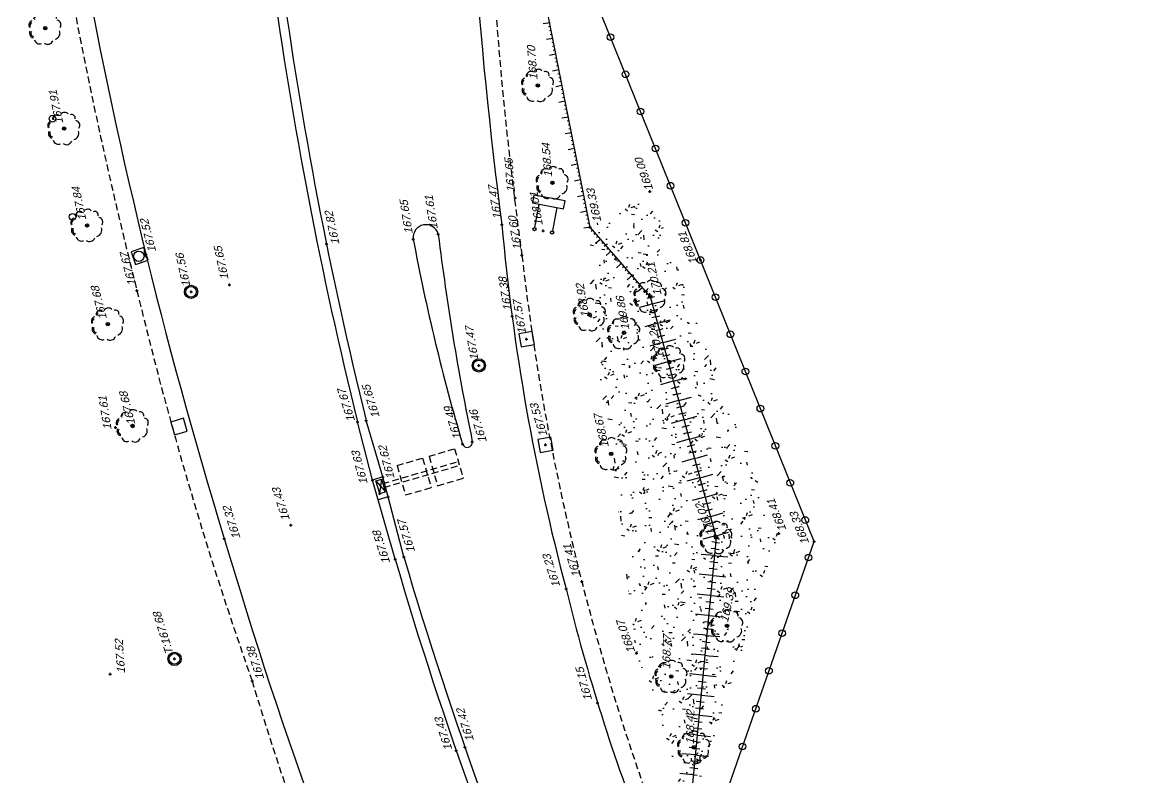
# Model space of a CAD drawing. Header units: metres. Extents: x 1633075 to 1634601, y 8175308 to 8177203.
# Drawn here: x 1634253.1 to 1634336.6, y 8176439 to 8176495.6 of the extents above; entities that cross this region are included whole.
import ezdxf

# ---------------------------------------------------------------- set-up
doc = ezdxf.new("R2010")
doc.units = ezdxf.units.M
doc.header["$LTSCALE"] = 2
doc.header["$PDMODE"] = 2
doc.header["$PDSIZE"] = 0.1
doc.linetypes.add('CACHE', pattern=[0.375, 0.25, -0.125])
doc.linetypes.add('CONTINU', pattern=[0])
for name, color, linetype in [('C15785 - ALLEE', 7, 'CACHE'), ('C15785 - ASSAINIS', 6, 'Continuous'), ('C15785 - BORDURES', 7, 'CONTINU'), ('C15785 - CLOTURES', 3, 'Continuous'), ('C15785 - DBA', 252, 'Continuous'), ('C15785 - EP', 4, 'Continuous'), ('C15785 - HTALUS', 7, 'Continuous'), ('C15785 - MOBILIER', 252, 'Continuous'), ('C15785 - POINT 2D', 7, 'Continuous'), ('C15785 - Talus', 7, 'Continuous'), ('C15785 - VEGET', 3, 'Continuous'), ('C15785 - Z', 7, 'Continuous')]:
    doc.layers.add(name, color=color, linetype=linetype)
doc.styles.get("Standard").update_dxf_attribs({"font": 'arial.ttf'})

# ---------------------------------------------------------------- blocks, each defined once
blk = doc.blocks.new('BL16')
at = {"color": 0}
for p, q in [((0.5, 0.5), (-0.5, 0.5)), ((-0.5, 0.5), (-0.5, -0.5)), ((0.5, -0.5), (0.5, 0.5)), ((-0.5, -0.5), (0.5, -0.5))]:
    blk.add_line(p, q, dxfattribs=at)
blk = doc.blocks.new('ARBN')
blk.add_circle((0, 0), 0.0517)
for centre, radius, start, end in [((-0.088, 0.27), 0.194, 62.9289, 157.9234), ((0.159, 0.288), 0.162, 10.5515, 118.7684), ((-0.381, -0.079), 0.106, 125.5548, 253.3512), ((-0.313, 0.149), 0.141, 102.3806, 218.1519), ((0.33, 0.115), 0.163, 331.4172, 69.7614), ((-0.236, -0.237), 0.15, 182.2997, 276.8338), ((0.202, -0.304), 0.137, 247.1419, 348.9634), ((0.221, -0.292), 0.104, 254.316, 338.7253), ((0.342, -0.106), 0.104, 287.358, 32.9391), ((0.335, -0.105), 0.151, 294.7172, 29.5061), ((-0.027, -0.335), 0.147, 208.1993, 316.9403), ((0.007, -0.38), 0.0689, 259.4414, 333.9219)]:
    blk.add_arc(centre, radius, start, end)
blk = doc.blocks.new('R')
blk.add_circle((0, 0, 0.001), 0.25)
blk = doc.blocks.new('TALH100A')
blk.add_line((0, 0.3), (0, 1))
blk = doc.blocks.new('TALH100B')
blk.add_line((0, 0), (0, 0.3))
blk = doc.blocks.new('TALB100A')
blk.add_line((0, -0.3), (0, -1))
blk = doc.blocks.new('TALB100B')
blk.add_line((0, 0), (0, -0.3))
blk = doc.blocks.new('TALH050A')
blk.add_line((0, 0.15), (0, 0.5))
blk = doc.blocks.new('TALH050B')
blk.add_line((0, 0), (0, 0.15))
blk = doc.blocks.new('TAMPON')
blk.add_circle((0, 0), 0.5)

msp = doc.modelspace()

# ---------------------------------------------------------------- hatches: boundary and pattern name
at = {"layer": 'C15785 - VEGET'}
h = msp.add_hatch(dxfattribs=at)
h.set_pattern_fill('AR-CONC', color=256, scale=0.015, angle=-0.49997, style=0)
h.set_pattern_definition([(49.50002714, (1050220.1279, 8061047.714), (2.730579709, -0.262923501), [0.28575, -3.14325]), (354.50002714, (1050220.128, 8061047.714), (-0.503614682, 2.870353498), [0.2286, -2.5146]), (99.95102714, (1050220.3554, 8061047.692), (2.226974793, 2.607416869), [0.24285, -2.67135]), (45.68422714, (1050220.1345, 8061048.476), (4.060527843, -0.666092696), [0.428625, -4.714875]), (96.13562714, (1050220.473, 8061048.4204), (3.593313698, 3.680167975), [0.364275, -4.007025]), (350.6840271, (1050220.1345, 8061048.476), (3.59331921, 3.680161356), [0.3429, -3.7719]), (20.50002714, (1050220.5139, 8061048.282), (2.260750983, -1.553769387), [0.28575, -3.14325]), (325.50002714, (1050220.5139, 8061048.282), (0.951103664, 2.754624979), [0.2286, -2.5146]), (70.95142714, (1050220.7022, 8061048.1526), (3.21184844, 1.200861798), [0.24285, -2.67135]), (37.00002714, (1050220.1279, 8061047.7139), (0.0573947724, 1.2678730242), [0, -2.48412, 0, -2.5527, 0, -2.524125]), (7.00002714, (1050220.1279, 8061047.7139), (1.0153695058, 1.4939053223), [0, -1.45542, 0, -2.42697, 0, -0.962025]), (327.00002714, (1050219.2783, 8061047.7213), (2.0330316522, -0.103675467), [0, -0.9525, 0, -2.9718, 0, -3.94335]), (317.00002714, (1050218.8973, 8061047.7247), (2.2251812224, 0.3619940787), [0, -1.23825, 0, -1.97358, 0, -2.80035])])
h.paths.add_polyline_path([(1634300.164, 8176482.892), (1634295.693, 8176480.216), (1634295.644, 8176473.666), (1634297.26, 8176463.246), (1634299.163, 8176448.308), (1634303.122, 8176436.209), (1634309.818, 8176457.282)])

# ---------------------------------------------------------------- linework, layer by layer
at = {"layer": 'C15785 - ALLEE'}
for centre, radius, start, end in [((1634589.618, 8176519.399), 301.887, 179.37445, 187.8599), ((1634605.544, 8176562.996), 354.796, 186.65894, 194.28102), ((1634471.298, 8176498.663), 181.895, 186.4859, 202.21389), ((1634546.897, 8176543.788), 293.251, 193.47062, 199.42747), ((1634487.767, 8176511.356), 226.964, 196.67032, 204.24114)]:
    msp.add_arc(centre, radius, start, end, dxfattribs=at)
at = {"layer": 'C15785 - ASSAINIS'}
for p, q in [((1634262.22, 8176478.688), (1634261.275, 8176478.362)), ((1634262.546, 8176477.742), (1634262.22, 8176478.688)), ((1634261.275, 8176478.362), (1634261.6, 8176477.417)), ((1634261.6, 8176477.417), (1634262.546, 8176477.742))]:
    msp.add_line(p, q, dxfattribs=at)
for centre, radius in [((1634261.856, 8176478.044), 0.389), ((1634265.77, 8176475.376), 0.4), ((1634287.342, 8176469.866), 0.4), ((1634264.531, 8176447.887), 0.4)]:
    msp.add_circle(centre, radius, dxfattribs=at)
msp.add_arc((1634263.295, 8176478.537), 1.049, 176.17999, 221.81616, dxfattribs=at)
at = {"layer": 'C15785 - BORDURES'}
for centre, radius, start, end in [((1634625.862, 8176524.782), 339.701, 180.39557, 187.50311), ((1634635.269, 8176569.596), 383.92, 190.132, 197.07034), ((1634283.376, 8176479.448), 0.957, 14.37094, 187.44893), ((1634452.484, 8176495.149), 164.077, 185.14875, 194.83893), ((1634479.174, 8176503.688), 196.343, 187.02181, 191.61726), ((1634430.434, 8176506.845), 150.543, 190.53347, 196.53731), ((1634286.479, 8176464.101), 0.377, 196.44909, 7.44322), ((1634605.965, 8176556.362), 352.045, 196.4114, 203.93645), ((1634438.249, 8176488.516), 148.644, 193.77299, 201.39654)]:
    msp.add_arc(centre, radius, start, end, dxfattribs=at)
at = {"layer": 'C15785 - CLOTURES'}
msp.add_lwpolyline([(1634304.055, 8176432.561), (1634312.465, 8176456.667), (1634291.893, 8176507.635), (1634297.039, 8176570.812), (1634339.662, 8176617.593), (1634369.674, 8176622.783), (1634384.487, 8176625.148), (1634392.749, 8176622.583)], dxfattribs=at)
at = {"layer": 'C15785 - DBA'}
for points in [[(1634281.069, 8176455.348), (1634279.364, 8176461.268), (1634278.252, 8176465.64)], [(1634281.719, 8176455.532), (1634280.546, 8176460.013), (1634280.137, 8176461.517), (1634278.894, 8176465.748)], [(1634280.137, 8176461.517), (1634279.364, 8176461.268)], [(1634280.546, 8176460.013), (1634279.789, 8176459.795)]]:
    msp.add_lwpolyline(points, dxfattribs=at)
for centre, radius, start, end in [((1634585.552, 8176542.016), 316.649, 187.79316, 193.95743), ((1634589.029, 8176542.431), 319.475, 187.7966, 193.88819), ((1634564.475, 8176538.053), 295.227, 196.26852, 203.70242), ((1634571.12, 8176540.606), 301.647, 196.38144, 203.63689)]:
    msp.add_arc(centre, radius, start, end, dxfattribs=at)
at = {"layer": 'C15785 - HTALUS'}
for points in [[(1634300.19, 8176475.028), (1634295.693, 8176480.216), (1634290.625, 8176505.801), (1634287.749, 8176522.695)], [(1634300.19, 8176475.028), (1634305.129, 8176456.977), (1634303.122, 8176436.209)]]:
    msp.add_lwpolyline(points, dxfattribs=at)
at = {"layer": 'C15785 - MOBILIER'}
for p, q in [((1634291.471, 8176482.626), (1634291.36, 8176482.041)), ((1634291.36, 8176482.041), (1634293.699, 8176481.598)), ((1634293.81, 8176482.182), (1634291.471, 8176482.626)), ((1634293.699, 8176481.598), (1634293.81, 8176482.182)), ((1634291.538, 8176480.19), (1634291.87, 8176481.944)), ((1634293.189, 8176481.694), (1634292.856, 8176479.94)), ((1634279.626, 8176461.227), (1634280.058, 8176461.354)), ((1634279.626, 8176461.227), (1634280.34, 8176460.394)), ((1634279.909, 8176460.267), (1634279.626, 8176461.227)), ((1634279.909, 8176460.267), (1634280.058, 8176461.354)), ((1634280.34, 8176460.394), (1634280.058, 8176461.354)), ((1634279.909, 8176460.267), (1634280.34, 8176460.394))]:
    msp.add_line(p, q, dxfattribs=at)
at = {"layer": 'C15785 - MOBILIER', "linetype": 'CACHE'}
for p, q in [((1634283.609, 8176463.066), (1634285.529, 8176463.623)), ((1634285.529, 8176463.623), (1634286.171, 8176461.414)), ((1634281.208, 8176462.369), (1634283.129, 8176462.926)), ((1634283.129, 8176462.926), (1634283.77, 8176460.717)), ((1634283.609, 8176463.066), (1634284.25, 8176460.857)), ((1634280.144, 8176461.018), (1634285.808, 8176462.663)), ((1634280.228, 8176460.73), (1634285.892, 8176462.375)), ((1634281.208, 8176462.369), (1634281.849, 8176460.16)), ((1634284.25, 8176460.857), (1634286.171, 8176461.414)), ((1634281.849, 8176460.16), (1634283.77, 8176460.717))]:
    msp.add_line(p, q, dxfattribs=at)
at = {"layer": 'C15785 - MOBILIER'}
for centre in [(1634291.516, 8176480.073), (1634292.834, 8176479.823)]:
    msp.add_circle(centre, 0.119, dxfattribs=at)
at = {"layer": 'C15785 - POINT 2D'}
for p in [(1634254.839, 8176495.121), (1634291.763, 8176490.836), (1634256.251, 8176487.603), (1634292.857, 8176483.547), (1634300.164, 8176482.892), (1634290.07, 8176482.418), (1634257.976, 8176480.352), (1634289.069, 8176480.424), (1634295.693, 8176480.216), (1634284.303, 8176479.686), (1634292.175, 8176479.948), (1634275.922, 8176478.964), (1634282.427, 8176479.324), (1634262.385, 8176478.209), (1634290.567, 8176478.116), (1634303.949, 8176477.77), (1634261.713, 8176475.476), (1634265.77, 8176475.376), (1634268.641, 8176475.904), (1634300.19, 8176475.028), (1634289.833, 8176473.562), (1634295.644, 8176473.666), (1634259.528, 8176472.959), (1634298.22, 8176472.307), (1634290.924, 8176471.829), (1634287.342, 8176469.866), (1634301.612, 8176470.123), (1634260.108, 8176465.219), (1634261.386, 8176465.331), (1634278.252, 8176465.64), (1634278.894, 8176465.748), (1634286.118, 8176463.994), (1634286.853, 8176464.15), (1634292.345, 8176463.911), (1634297.26, 8176463.246), (1634279.364, 8176461.268), (1634280.137, 8176461.517), (1634279.909, 8176460.267), (1634280.546, 8176460.013), (1634273.253, 8176457.909), (1634268.263, 8176456.898), (1634305.129, 8176456.977), (1634309.818, 8176457.282), (1634312.465, 8176456.667), (1634281.069, 8176455.348), (1634281.719, 8176455.532), (1634295.053, 8176453.679), (1634293.879, 8176453.128), (1634305.945, 8176450.356), (1634264.531, 8176447.887), (1634299.163, 8176448.308), (1634259.707, 8176446.735), (1634270.342, 8176446.248), (1634301.764, 8176446.567), (1634296.239, 8176444.606), (1634285.652, 8176441.012), (1634286.299, 8176441.269), (1634303.46, 8176441.259)]:
    msp.add_point(p, dxfattribs=at)

# ---------------------------------------------------------------- block references
at = {"layer": 'C15785 - ASSAINIS', "rotation": 359.5000271160415}
for p in [(1634265.77, 8176475.376), (1634287.342, 8176469.866), (1634264.531, 8176447.887)]:
    msp.add_blockref('TAMPON', p, dxfattribs=at)
at = {"layer": 'C15785 - CLOTURES'}
for p, rotation in [((1634297.214, 8176494.451), 111.9801258309681), ((1634298.337, 8176491.669), 111.9801258309681), ((1634299.46, 8176488.887), 111.9801258309681), ((1634255.377, 8176488.346), 101.5629065741914), ((1634300.583, 8176486.105), 111.9801258309681), ((1634301.706, 8176483.323), 111.9801258309681), ((1634256.88, 8176480.998), 101.5629065741914), ((1634302.828, 8176480.541), 111.9801258309681), ((1634303.951, 8176477.759), 111.9801258309681), ((1634305.074, 8176474.977), 111.9801258309681), ((1634306.197, 8176472.195), 111.9801258309681), ((1634307.32, 8176469.413), 111.9801258309681), ((1634308.443, 8176466.631), 111.9801258309681), ((1634309.566, 8176463.849), 111.9801258309681), ((1634310.688, 8176461.067), 111.9801258309681), ((1634311.811, 8176458.285), 111.9801258309681), ((1634312.051, 8176455.482), 70.76797566772825), ((1634311.063, 8176452.65), 70.76797566772825), ((1634310.075, 8176449.817), 70.76797566772825), ((1634309.087, 8176446.985), 70.76797566772825), ((1634308.099, 8176444.152), 70.76797566772825), ((1634307.11, 8176441.319), 70.76797566772825)]:
    msp.add_blockref('R', p, dxfattribs=dict(at, rotation=rotation))
at = {"layer": 'C15785 - EP'}
for p, rotation in [((1634290.924, 8176471.829), 190.0439742931389), ((1634264.862, 8176465.286), 196.1692591015664), ((1634292.345, 8176463.911), 190.0439742931389)]:
    msp.add_blockref('BL16', p, dxfattribs=dict(at, rotation=rotation))
at = {"layer": 'C15785 - Talus'}
for name, p, rotation in [('TALH050A', (1634292.659, 8176495.538), 101.2041577893593), ('TALH050B', (1634292.659, 8176495.538), 101.2041577893593), ('TALH050B', (1634292.717, 8176495.244), 101.2041577893593), ('TALH050B', (1634292.775, 8176494.949), 101.2041577893593), ('TALH050B', (1634292.833, 8176494.655), 101.2041577893593), ('TALH050A', (1634292.892, 8176494.361), 101.2041577893593), ('TALH050B', (1634292.892, 8176494.361), 101.2041577893593), ('TALH050B', (1634292.95, 8176494.066), 101.2041577893593), ('TALH050B', (1634293.008, 8176493.772), 101.2041577893593), ('TALH050A', (1634293.125, 8176493.184), 101.2041577893593), ('TALH050B', (1634293.067, 8176493.478), 101.2041577893593), ('TALH050B', (1634293.125, 8176493.184), 101.2041577893593), ('TALH050B', (1634293.183, 8176492.889), 101.2041577893593), ('TALH050B', (1634293.241, 8176492.595), 101.2041577893593), ('TALH050B', (1634293.3, 8176492.301), 101.2041577893593), ('TALH050B', (1634293.358, 8176492.006), 101.2041577893593), ('TALH050A', (1634293.358, 8176492.006), 101.2041577893593), ('TALH050B', (1634293.416, 8176491.712), 101.2041577893593), ('TALH050B', (1634293.475, 8176491.418), 101.2041577893593), ('TALH050A', (1634293.591, 8176490.829), 101.2041577893593), ('TALH050B', (1634293.533, 8176491.124), 101.2041577893593), ('TALH050B', (1634293.591, 8176490.829), 101.2041577893593), ('TALH050B', (1634293.649, 8176490.535), 101.2041577893593), ('TALH050A', (1634293.824, 8176489.652), 101.2041577893593), ('TALH050B', (1634293.708, 8176490.241), 101.2041577893593), ('TALH050B', (1634293.766, 8176489.946), 101.2041577893593), ('TALH050B', (1634293.824, 8176489.652), 101.2041577893593), ('TALH050B', (1634293.883, 8176489.358), 101.2041577893593), ('TALH050B', (1634293.941, 8176489.064), 101.2041577893593), ('TALH050B', (1634293.999, 8176488.769), 101.2041577893593), ('TALH050A', (1634294.058, 8176488.475), 101.2041577893593), ('TALH050B', (1634294.058, 8176488.475), 101.2041577893593), ('TALH050B', (1634294.116, 8176488.181), 101.2041577893593), ('TALH050B', (1634294.174, 8176487.886), 101.2041577893593), ('TALH050A', (1634294.291, 8176487.298), 101.2041577893593), ('TALH050B', (1634294.232, 8176487.592), 101.2041577893593), ('TALH050B', (1634294.291, 8176487.298), 101.2041577893593), ('TALH050B', (1634294.349, 8176487.004), 101.2041577893593), ('TALH050B', (1634294.407, 8176486.709), 101.2041577893593), ('TALH050B', (1634294.466, 8176486.415), 101.2041577893593), ('TALH050A', (1634294.524, 8176486.121), 101.2041577893593), ('TALH050B', (1634294.524, 8176486.121), 101.2041577893593), ('TALH050B', (1634294.582, 8176485.826), 101.2041577893593), ('TALH050B', (1634294.64, 8176485.532), 101.2041577893593), ('TALH050A', (1634294.757, 8176484.944), 101.2041577893593), ('TALH050B', (1634294.699, 8176485.238), 101.2041577893593), ('TALH050B', (1634294.757, 8176484.944), 101.2041577893593), ('TALH050B', (1634294.815, 8176484.649), 101.2041577893593), ('TALH050A', (1634294.99, 8176483.766), 101.2041577893593), ('TALH050B', (1634294.874, 8176484.355), 101.2041577893593), ('TALH050B', (1634294.932, 8176484.061), 101.2041577893593), ('TALH050B', (1634294.99, 8176483.766), 101.2041577893593), ('TALH050B', (1634295.048, 8176483.472), 101.2041577893593), ('TALH050B', (1634295.107, 8176483.178), 101.2041577893593), ('TALH050B', (1634295.165, 8176482.884), 101.2041577893593), ('TALH050A', (1634295.223, 8176482.589), 101.2041577893593), ('TALH050B', (1634295.223, 8176482.589), 101.2041577893593), ('TALH050B', (1634295.282, 8176482.295), 101.2041577893593), ('TALH050B', (1634295.34, 8176482.001), 101.2041577893593), ('TALH050A', (1634295.457, 8176481.412), 101.2041577893593), ('TALH050B', (1634295.398, 8176481.707), 101.2041577893593), ('TALH050B', (1634295.457, 8176481.412), 101.2041577893593), ('TALH050B', (1634295.515, 8176481.118), 101.2041577893593), ('TALH050B', (1634295.573, 8176480.824), 101.2041577893593), ('TALH050B', (1634295.631, 8176480.529), 101.2041577893593), ('TALH050A', (1634295.69, 8176480.235), 101.2041577893593), ('TALH050B', (1634295.69, 8176480.235), 101.2041577893593), ('TALH050B', (1634295.877, 8176480.004), 130.9159631771667), ('TALH050B', (1634296.074, 8176479.777), 130.9159631771667), ('TALH050B', (1634296.27, 8176479.551), 130.9159631771667), ('TALH050A', (1634296.467, 8176479.324), 130.9159631771667), ('TALH050B', (1634296.467, 8176479.324), 130.9159631771667), ('TALH050B', (1634296.663, 8176479.097), 130.9159631771667), ('TALH050B', (1634296.86, 8176478.871), 130.9159631771667), ('TALH050B', (1634297.056, 8176478.644), 130.9159631771667), ('TALH050A', (1634297.253, 8176478.417), 130.9159631771667), ('TALH050B', (1634297.253, 8176478.417), 130.9159631771667), ('TALH050B', (1634297.449, 8176478.19), 130.9159631771667), ('TALH050B', (1634297.646, 8176477.964), 130.9159631771667), ('TALH050A', (1634298.039, 8176477.51), 130.9159631771667), ('TALH050B', (1634297.842, 8176477.737), 130.9159631771667), ('TALH050B', (1634298.039, 8176477.51), 130.9159631771667), ('TALH050B', (1634298.235, 8176477.284), 130.9159631771667), ('TALH050B', (1634298.432, 8176477.057), 130.9159631771667), ('TALH050A', (1634298.825, 8176476.604), 130.9159631771667), ('TALH050B', (1634298.628, 8176476.83), 130.9159631771667), ('TALH050B', (1634298.825, 8176476.604), 130.9159631771667), ('TALH050B', (1634299.021, 8176476.377), 130.9159631771667), ('TALH050B', (1634299.218, 8176476.15), 130.9159631771667), ('TALH050A', (1634299.611, 8176475.697), 130.9159631771667), ('TALH050B', (1634299.414, 8176475.923), 130.9159631771667), ('TALH050B', (1634299.611, 8176475.697), 130.9159631771667), ('TALH050B', (1634299.807, 8176475.47), 130.9159631771667), ('TALH050B', (1634300.004, 8176475.243), 130.9159631771667), ('TALB100B', (1634300.211, 8176474.951), 285.3015961773973), ('TALB100B', (1634300.343, 8176474.469), 285.3015961773973), ('TALH100B', (1634300.211, 8176474.951), 285.3015961773973), ('TALH100B', (1634300.343, 8176474.469), 285.3015961773973), ('TALH100A', (1634300.343, 8176474.469), 285.3015961773973), ('TALB100A', (1634300.343, 8176474.469), 285.3015961773973), ('TALB100B', (1634300.475, 8176473.987), 285.3015961773973), ('TALH100B', (1634300.475, 8176473.987), 285.3015961773973), ('TALB100A', (1634300.739, 8176473.022), 285.3015961773973), ('TALB100B', (1634300.607, 8176473.505), 285.3015961773973), ('TALB100B', (1634300.739, 8176473.022), 285.3015961773973), ('TALH100B', (1634300.607, 8176473.505), 285.3015961773973), ('TALH100B', (1634300.739, 8176473.022), 285.3015961773973), ('TALH100A', (1634300.739, 8176473.022), 285.3015961773973), ('TALB100B', (1634300.871, 8176472.54), 285.3015961773973), ('TALB100B', (1634301.003, 8176472.058), 285.3015961773973), ('TALH100B', (1634300.871, 8176472.54), 285.3015961773973), ('TALH100B', (1634301.003, 8176472.058), 285.3015961773973), ('TALB100A', (1634301.135, 8176471.575), 285.3015961773973), ('TALB100B', (1634301.135, 8176471.575), 285.3015961773973), ('TALH100B', (1634301.135, 8176471.575), 285.3015961773973), ('TALH100B', (1634301.267, 8176471.093), 285.3015961773973), ('TALH100A', (1634301.135, 8176471.575), 285.3015961773973), ('TALB100B', (1634301.267, 8176471.093), 285.3015961773973), ('TALB100B', (1634301.399, 8176470.611), 285.3015961773973), ('TALH100B', (1634301.399, 8176470.611), 285.3015961773973), ('TALH100A', (1634301.531, 8176470.129), 285.3015961773973), ('TALB100A', (1634301.531, 8176470.129), 285.3015961773973), ('TALB100B', (1634301.531, 8176470.129), 285.3015961773973), ('TALB100B', (1634301.663, 8176469.646), 285.3015961773973), ('TALH100B', (1634301.531, 8176470.129), 285.3015961773973), ('TALH100B', (1634301.663, 8176469.646), 285.3015961773973), ('TALB100B', (1634301.795, 8176469.164), 285.3015961773973), ('TALB100B', (1634301.927, 8176468.682), 285.3015961773973), ('TALH100B', (1634301.795, 8176469.164), 285.3015961773973), ('TALH100B', (1634301.927, 8176468.682), 285.3015961773973), ('TALH100A', (1634301.927, 8176468.682), 285.3015961773973), ('TALB100A', (1634301.927, 8176468.682), 285.3015961773973), ('TALB100B', (1634302.059, 8176468.2), 285.3015961773973), ('TALH100B', (1634302.059, 8176468.2), 285.3015961773973), ('TALH100B', (1634302.19, 8176467.717), 285.3015961773973), ('TALB100A', (1634302.322, 8176467.235), 285.3015961773973), ('TALB100B', (1634302.19, 8176467.717), 285.3015961773973), ('TALB100B', (1634302.322, 8176467.235), 285.3015961773973), ('TALH100B', (1634302.322, 8176467.235), 285.3015961773973), ('TALH100A', (1634302.322, 8176467.235), 285.3015961773973), ('TALB100B', (1634302.454, 8176466.753), 285.3015961773973), ('TALB100B', (1634302.586, 8176466.27), 285.3015961773973), ('TALH100B', (1634302.454, 8176466.753), 285.3015961773973), ('TALH100B', (1634302.586, 8176466.27), 285.3015961773973), ('TALB100A', (1634302.718, 8176465.788), 285.3015961773973), ('TALB100B', (1634302.718, 8176465.788), 285.3015961773973), ('TALB100B', (1634302.85, 8176465.306), 285.3015961773973), ('TALH100B', (1634302.718, 8176465.788), 285.3015961773973), ('TALH100B', (1634302.85, 8176465.306), 285.3015961773973), ('TALH100A', (1634302.718, 8176465.788), 285.3015961773973), ('TALB100B', (1634302.982, 8176464.824), 285.3015961773973), ('TALH100B', (1634302.982, 8176464.824), 285.3015961773973), ('TALH100A', (1634303.114, 8176464.341), 285.3015961773973), ('TALB100A', (1634303.114, 8176464.341), 285.3015961773973), ('TALB100B', (1634303.114, 8176464.341), 285.3015961773973), ('TALB100B', (1634303.246, 8176463.859), 285.3015961773973), ('TALH100B', (1634303.114, 8176464.341), 285.3015961773973), ('TALH100B', (1634303.246, 8176463.859), 285.3015961773973), ('TALB100A', (1634303.51, 8176462.894), 285.3015961773973), ('TALB100B', (1634303.378, 8176463.377), 285.3015961773973), ('TALB100B', (1634303.51, 8176462.894), 285.3015961773973), ('TALH100B', (1634303.378, 8176463.377), 285.3015961773973), ('TALH100B', (1634303.51, 8176462.894), 285.3015961773973), ('TALH100A', (1634303.51, 8176462.894), 285.3015961773973), ('TALB100B', (1634303.642, 8176462.412), 285.3015961773973), ('TALH100B', (1634303.642, 8176462.412), 285.3015961773973), ('TALH100B', (1634303.774, 8176461.93), 285.3015961773973), ('TALB100A', (1634303.906, 8176461.448), 285.3015961773973), ('TALB100B', (1634303.774, 8176461.93), 285.3015961773973), ('TALB100B', (1634303.906, 8176461.448), 285.3015961773973), ('TALH100B', (1634303.906, 8176461.448), 285.3015961773973), ('TALH100A', (1634303.906, 8176461.448), 285.3015961773973), ('TALB100B', (1634304.038, 8176460.965), 285.3015961773973), ('TALB100B', (1634304.17, 8176460.483), 285.3015961773973), ('TALH100B', (1634304.038, 8176460.965), 285.3015961773973), ('TALH100B', (1634304.17, 8176460.483), 285.3015961773973), ('TALB100A', (1634304.302, 8176460.001), 285.3015961773973), ('TALB100B', (1634304.302, 8176460.001), 285.3015961773973), ('TALB100B', (1634304.434, 8176459.519), 285.3015961773973), ('TALH100B', (1634304.302, 8176460.001), 285.3015961773973), ('TALH100B', (1634304.434, 8176459.519), 285.3015961773973), ('TALH100A', (1634304.302, 8176460.001), 285.3015961773973), ('TALB100B', (1634304.566, 8176459.036), 285.3015961773973), ('TALH100B', (1634304.566, 8176459.036), 285.3015961773973), ('TALH100B', (1634304.698, 8176458.554), 285.3015961773973), ('TALH100A', (1634304.698, 8176458.554), 285.3015961773973), ('TALB100A', (1634304.698, 8176458.554), 285.3015961773973), ('TALB100B', (1634304.698, 8176458.554), 285.3015961773973), ('TALB100B', (1634304.829, 8176458.072), 285.3015961773973), ('TALH100B', (1634304.829, 8176458.072), 285.3015961773973), ('TALB100A', (1634305.093, 8176457.107), 285.3015961773973), ('TALB100B', (1634304.961, 8176457.589), 285.3015961773973), ('TALB100B', (1634305.093, 8176457.107), 285.3015961773973), ('TALH100B', (1634304.961, 8176457.589), 285.3015961773973), ('TALH100B', (1634305.093, 8176457.107), 285.3015961773973), ('TALH100A', (1634305.093, 8176457.107), 285.3015961773973), ('TALB100B', (1634305.046, 8176456.116), 264.479378729623), ('TALB100B', (1634305.094, 8176456.614), 264.479378729623), ('TALH100B', (1634305.046, 8176456.116), 264.479378729623), ('TALH100B', (1634305.094, 8176456.614), 264.479378729623), ('TALB100A', (1634304.998, 8176455.618), 264.479378729623), ('TALB100B', (1634304.998, 8176455.618), 264.479378729623), ('TALH100B', (1634304.998, 8176455.618), 264.479378729623), ('TALH100A', (1634304.998, 8176455.618), 264.479378729623), ('TALB100B', (1634304.901, 8176454.623), 264.479378729623), ('TALB100B', (1634304.95, 8176455.121), 264.479378729623), ('TALH100B', (1634304.901, 8176454.623), 264.479378729623), ('TALH100B', (1634304.95, 8176455.121), 264.479378729623), ('TALB100A', (1634304.853, 8176454.125), 264.479378729623), ('TALB100B', (1634304.805, 8176453.628), 264.479378729623), ('TALB100B', (1634304.853, 8176454.125), 264.479378729623), ('TALH100B', (1634304.805, 8176453.628), 264.479378729623), ('TALH100B', (1634304.853, 8176454.125), 264.479378729623), ('TALH100A', (1634304.853, 8176454.125), 264.479378729623), ('TALB100B', (1634304.757, 8176453.13), 264.479378729623), ('TALH100B', (1634304.757, 8176453.13), 264.479378729623), ('TALB100A', (1634304.709, 8176452.632), 264.479378729623), ('TALB100B', (1634304.661, 8176452.135), 264.479378729623), ('TALB100B', (1634304.709, 8176452.632), 264.479378729623), ('TALH100B', (1634304.661, 8176452.135), 264.479378729623), ('TALH100B', (1634304.709, 8176452.632), 264.479378729623), ('TALH100A', (1634304.709, 8176452.632), 264.479378729623), ('TALB100A', (1634304.565, 8176451.139), 264.479378729623), ('TALB100B', (1634304.565, 8176451.139), 264.479378729623), ('TALB100B', (1634304.613, 8176451.637), 264.479378729623), ('TALH100B', (1634304.565, 8176451.139), 264.479378729623), ('TALH100B', (1634304.613, 8176451.637), 264.479378729623), ('TALH100A', (1634304.565, 8176451.139), 264.479378729623), ('TALB100B', (1634304.517, 8176450.642), 264.479378729623), ('TALH100B', (1634304.517, 8176450.642), 264.479378729623), ('TALB100A', (1634304.42, 8176449.646), 264.479378729623), ('TALB100B', (1634304.42, 8176449.646), 264.479378729623), ('TALB100B', (1634304.469, 8176450.144), 264.479378729623), ('TALH100B', (1634304.42, 8176449.646), 264.479378729623), ('TALH100B', (1634304.469, 8176450.144), 264.479378729623), ('TALH100A', (1634304.42, 8176449.646), 264.479378729623), ('TALB100B', (1634304.324, 8176448.651), 264.479378729623), ('TALB100B', (1634304.372, 8176449.148), 264.479378729623), ('TALH100B', (1634304.324, 8176448.651), 264.479378729623), ('TALH100B', (1634304.372, 8176449.148), 264.479378729623), ('TALB100A', (1634304.276, 8176448.153), 264.479378729623), ('TALB100B', (1634304.276, 8176448.153), 264.479378729623), ('TALH100B', (1634304.276, 8176448.153), 264.479378729623), ('TALH100A', (1634304.276, 8176448.153), 264.479378729623), ('TALB100B', (1634304.18, 8176447.158), 264.479378729623), ('TALB100B', (1634304.228, 8176447.655), 264.479378729623), ('TALH100B', (1634304.18, 8176447.158), 264.479378729623), ('TALH100B', (1634304.228, 8176447.655), 264.479378729623), ('TALB100A', (1634304.132, 8176446.66), 264.479378729623), ('TALB100B', (1634304.084, 8176446.162), 264.479378729623), ('TALB100B', (1634304.132, 8176446.66), 264.479378729623), ('TALH100B', (1634304.084, 8176446.162), 264.479378729623), ('TALH100B', (1634304.132, 8176446.66), 264.479378729623), ('TALH100A', (1634304.132, 8176446.66), 264.479378729623), ('TALB100A', (1634303.988, 8176445.167), 264.479378729623), ('TALB100B', (1634304.036, 8176445.665), 264.479378729623), ('TALH100B', (1634304.036, 8176445.665), 264.479378729623), ('TALB100B', (1634303.939, 8176444.669), 264.479378729623), ('TALB100B', (1634303.988, 8176445.167), 264.479378729623), ('TALH100B', (1634303.939, 8176444.669), 264.479378729623), ('TALH100B', (1634303.988, 8176445.167), 264.479378729623), ('TALH100A', (1634303.988, 8176445.167), 264.479378729623), ('TALB100A', (1634303.843, 8176443.674), 264.479378729623), ('TALB100B', (1634303.843, 8176443.674), 264.479378729623), ('TALB100B', (1634303.891, 8176444.172), 264.479378729623), ('TALH100B', (1634303.843, 8176443.674), 264.479378729623), ('TALH100B', (1634303.891, 8176444.172), 264.479378729623), ('TALH100A', (1634303.843, 8176443.674), 264.479378729623), ('TALB100B', (1634303.795, 8176443.176), 264.479378729623), ('TALH100B', (1634303.795, 8176443.176), 264.479378729623), ('TALB100A', (1634303.699, 8176442.181), 264.479378729623), ('TALB100B', (1634303.699, 8176442.181), 264.479378729623), ('TALB100B', (1634303.747, 8176442.679), 264.479378729623), ('TALH100B', (1634303.699, 8176442.181), 264.479378729623), ('TALH100B', (1634303.747, 8176442.679), 264.479378729623), ('TALH100A', (1634303.699, 8176442.181), 264.479378729623), ('TALB100B', (1634303.603, 8176441.186), 264.479378729623), ('TALB100B', (1634303.651, 8176441.683), 264.479378729623), ('TALH100B', (1634303.603, 8176441.186), 264.479378729623), ('TALH100B', (1634303.651, 8176441.683), 264.479378729623), ('TALB100A', (1634303.555, 8176440.688), 264.479378729623), ('TALB100B', (1634303.555, 8176440.688), 264.479378729623), ('TALH100B', (1634303.555, 8176440.688), 264.479378729623), ('TALH100A', (1634303.555, 8176440.688), 264.479378729623), ('TALB100B', (1634303.458, 8176439.693), 264.479378729623), ('TALB100B', (1634303.507, 8176440.19), 264.479378729623), ('TALH100B', (1634303.458, 8176439.693), 264.479378729623), ('TALH100B', (1634303.507, 8176440.19), 264.479378729623), ('TALB100A', (1634303.41, 8176439.195), 264.479378729623), ('TALB100B', (1634303.41, 8176439.195), 264.479378729623), ('TALH100B', (1634303.41, 8176439.195), 264.479378729623)]:
    msp.add_blockref(name, p, dxfattribs=dict(at, rotation=rotation))
at = {"layer": 'C15785 - VEGET', "xscale": 2.50000000002949, "yscale": 2.50000000002949, "zscale": 2.50000000002949, "rotation": 222.0369205983907}
for p in [(1634254.839, 8176495.121), (1634291.763, 8176490.836), (1634256.251, 8176487.603), (1634292.857, 8176483.547), (1634257.976, 8176480.352), (1634300.19, 8176475.028), (1634295.644, 8176473.666), (1634259.528, 8176472.959), (1634298.22, 8176472.307), (1634301.612, 8176470.123), (1634261.386, 8176465.331), (1634297.26, 8176463.246), (1634305.129, 8176456.977), (1634305.945, 8176450.356), (1634301.764, 8176446.567), (1634303.46, 8176441.259)]:
    msp.add_blockref('ARBN', p, dxfattribs=at)

# ---------------------------------------------------------------- texts
at = {"layer": 'C15785 - Z', "oblique": 18}
for s, rotation, p in [(' 168.70', 454.3335, (1634291.765, 8176491.016, 168.701)), (' 167.91', 461.822, (1634256.253, 8176487.783, 167.905)), (' 168.54', 454.3335, (1634292.859, 8176483.727, 168.54)), (' 167.65', 454.3335, (1634290.072, 8176482.598, 167.65)), (' 169.00', 469.09268, (1634300.503, 8176482.821, 169)), (' 167.84', 461.822, (1634257.978, 8176480.532, 167.839)), (' 167.47', 458.87708, (1634289.071, 8176480.604, 167.474)), (' 168.01', 458.87708, (1634292.177, 8176480.128, 168.005)), (' 169.33', 462.03424, (1634296.58, 8176480.404, 169.334)), (' 167.65', 458.87708, (1634282.429, 8176479.504, 167.647)), (' 167.61', 458.87708, (1634284.305, 8176479.866, 167.607)), (' 167.82', 461.90129, (1634276.948, 8176478.717, 167.821)), (' 167.52', 464.36088, (1634263.227, 8176478.166, 167.515)), (' 167.60', 458.87708, (1634290.568, 8176478.296, 167.602)), (' 168.81', 471.18286, (1634303.841, 8176477.332, 168.807)), (' 167.65', 461.90129, (1634268.642, 8176476.084, 167.646)), (' 167.67', 464.36088, (1634261.714, 8176475.656, 167.668)), (' 167.56', 461.90129, (1634265.772, 8176475.556, 167.558)), (' 170.21', 462.78073, (1634301.108, 8176474.911, 170.213)), (' 167.38', 458.87708, (1634289.835, 8176473.742, 167.382)), (' 167.68', 464.36088, (1634259.529, 8176473.139, 167.679)), (' 168.92', 459.65523, (1634295.668, 8176473.25, 168.917)), (' 167.57', 458.87708, (1634290.926, 8176472.009, 167.572)), (' 169.86', 459.60133, (1634298.672, 8176472.309, 169.86)), (' 167.47', 458.87708, (1634287.343, 8176470.046, 167.473)), (' 170.24', 465.3343, (1634301.324, 8176470.236, 170.237)), (' 167.68', 464.36088, (1634261.658, 8176465.243, 167.679)), (' 167.67', 467.32008, (1634278.146, 8176465.496, 167.668)), (' 167.65', 467.32008, (1634279.995, 8176465.782, 167.648)), (' 167.61', 459.01313, (1634259.854, 8176464.837, 167.605)), (' 167.53', 467.32008, (1634292.572, 8176464.394, 167.526)), (' 167.49', 467.32008, (1634286.119, 8176464.174, 167.485)), (' 167.46', 467.32008, (1634288.03, 8176463.925, 167.457)), (' 168.67', 462.61833, (1634297.151, 8176463.537, 168.669)), (' 167.62', 464.44281, (1634281.099, 8176461.184, 167.621)), (' 167.63', 464.44281, (1634279.077, 8176460.789, 167.625)), (' 167.43', 467.32008, (1634273.254, 8176458.089, 167.432)), (' 170.02', 471.77066, (1634305.165, 8176457.008, 170.016)), (' 168.41', 471.48774, (1634310.5, 8176457.337, 168.408)), (' 167.32', 467.32008, (1634269.555, 8176456.706, 167.32)), (' 168.33', 470.97899, (1634312.203, 8176456.346, 168.331)), (' 167.57', 467.32008, (1634282.647, 8176455.695, 167.569)), (' 167.58', 467.32008, (1634280.774, 8176454.866, 167.575)), (' 167.41', 467.32008, (1634295.054, 8176453.859, 167.407)), (' 167.23', 467.32008, (1634293.526, 8176453.102, 167.227)), (' 169.39', 437.65913, (1634305.955, 8176450.335, 169.393)), (' T:167.68', 467.32008, (1634264.533, 8176448.067, 167.678)), (' 168.07', 469.68978, (1634299.156, 8176448.205, 168.072)), (' 167.52', 453.97385, (1634260.846, 8176446.558, 167.524)), (' 168.77', 448.37244, (1634301.672, 8176446.854, 168.772)), (' 167.38', 467.32008, (1634271.335, 8176446.181, 167.375)), (' 167.15', 465.14759, (1634295.899, 8176444.598, 167.152)), (' 167.42', 467.32008, (1634287.055, 8176441.56, 167.417)), (' 168.42', 448.91806, (1634303.45, 8176441.232, 168.423)), (' 167.43', 467.32008, (1634285.428, 8176440.89, 167.426))]:
    msp.add_text(s, height=0.6, rotation=rotation, dxfattribs=at).set_placement(p)

doc.saveas('drawing.dxf')
